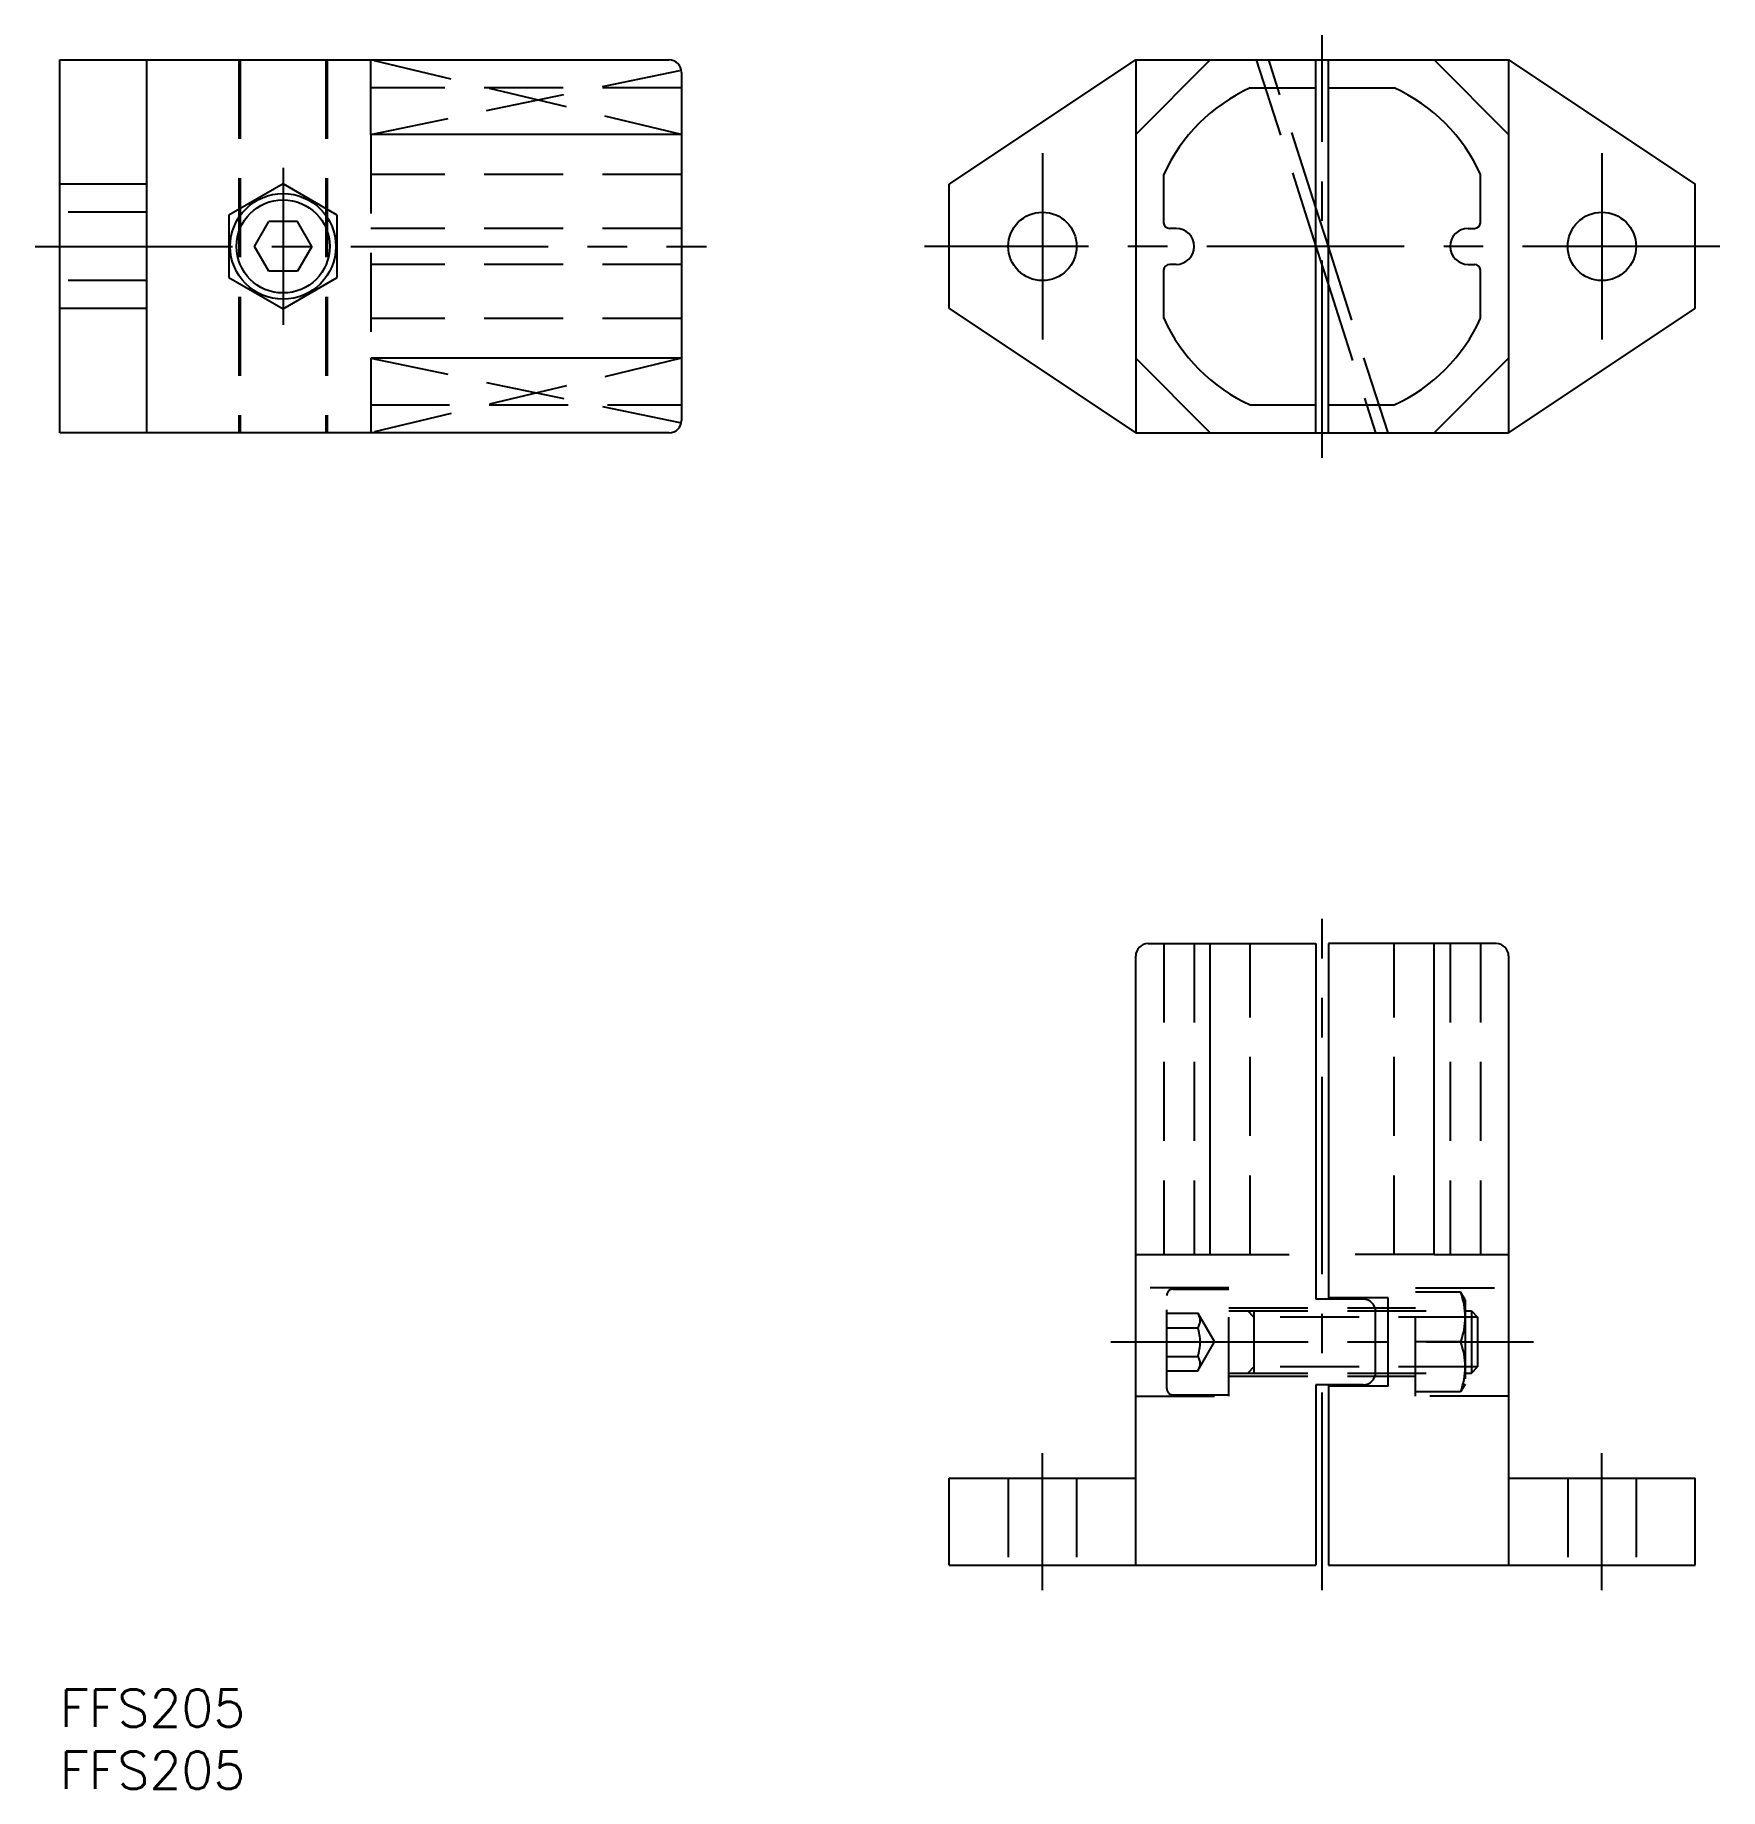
# Model space of a CAD drawing. Extents: x -2 to 134, y -8 to 133.
import ezdxf

# ---------------------------------------------------------------- set-up
doc = ezdxf.new("R2010")
doc.units = 0
doc.header["$LTSCALE"] = 0.5
doc.linetypes.add('CENTER', pattern=[50.8, 31.75, -6.35, 6.35, -6.35])
doc.linetypes.add('DASHED', pattern=[19.05, 12.7, -6.35])
doc.layers.get('0').update_dxf_attribs({"linetype": 'CONTINUOUS'})
for name, color, linetype in [('MSM_CENTER', 1, 'CENTER'), ('MSM_CONTINUOUS', 7, 'CONTINUOUS'), ('MSM_DASHED', 4, 'DASHED'), ('MSM_PART_NUMBER', 7, 'CONTINUOUS')]:
    doc.layers.add(name, color=color, linetype=linetype)
doc.styles.get("Standard").update_dxf_attribs({"font": 'txt.shx', "height": 3, "bigfont": 'bigfont.shx'})

# ---------------------------------------------------------------- blocks, each defined once
blk = doc.blocks.new('*U29')
at = {"layer": 'MSM_PART_NUMBER'}
blk.add_text('FFS205', height=3, dxfattribs=at).set_placement((0, -3))
blk = doc.blocks.new('*U30')
at = {"layer": 'MSM_PART_NUMBER'}
blk.add_text('FFS205', height=3, dxfattribs=at).set_placement((0, -8))

msp = doc.modelspace()

# ---------------------------------------------------------------- linework, layer by layer
at = {"color": 7, "linetype": 'CONTINUOUS'}
for p, q in [((0, 131.08), (49, 131.08)), ((0, 101.08), (0, 131.08)), ((7, 101.08), (7, 131.08)), ((25, 125.08), (25, 131.08)), ((50, 130.08), (50, 102.08)), ((71.54, 121.08), (86.54, 131.08)), ((86.54, 125.08), (92.54, 131.08)), ((86.54, 131.08), (86.54, 101.08)), ((86.54, 131.08), (116.54, 131.08)), ((101.04, 101.08), (101.04, 131.08)), ((102.04, 101.08), (102.04, 131.08)), ((110.54, 131.08), (116.54, 125.08)), ((116.54, 131.08), (116.54, 101.08)), ((116.54, 131.08), (131.54, 121.08)), ((95.75, 128.83), (101.04, 128.83)), ((102.04, 128.83), (107.32, 128.83)), ((50, 125.08), (25, 125.08)), ((88.79, 117.98), (88.79, 121.86)), ((114.29, 117.98), (114.29, 121.86)), ((7, 121.08), (0, 121.08)), ((17.95, 121.1), (13.6, 118.59)), ((22.3, 118.59), (17.95, 121.1)), ((71.54, 111.08), (71.54, 121.08)), ((131.54, 111.08), (131.54, 121.08)), ((13.6, 118.59), (13.6, 113.57)), ((22.3, 113.57), (22.3, 118.59)), ((15.64, 116.08), (16.8, 118.08)), ((19.1, 118.08), (16.8, 118.08)), ((20.26, 116.08), (19.1, 118.08)), ((89.79, 117.53), (89.28, 117.53)), ((113.29, 117.53), (113.79, 117.53)), ((16.8, 114.08), (15.64, 116.08)), ((20.26, 116.08), (19.1, 114.08)), ((89.79, 114.63), (89.28, 114.63)), ((113.29, 114.63), (113.79, 114.63)), ((13.6, 113.57), (17.95, 111.05)), ((19.1, 114.08), (16.8, 114.08)), ((17.95, 111.05), (22.3, 113.57)), ((88.79, 110.29), (88.79, 114.17)), ((114.29, 110.29), (114.29, 114.17)), ((7, 111.08), (0, 111.08)), ((71.54, 111.08), (86.54, 101.08)), ((116.54, 101.08), (131.54, 111.08)), ((50, 107.08), (25, 107.08)), ((25, 107.08), (25, 101.08)), ((92.54, 101.08), (86.54, 107.08)), ((116.54, 107.08), (110.54, 101.08)), ((95.75, 103.33), (101.04, 103.33)), ((102.04, 103.33), (107.32, 103.33)), ((49, 101.08), (0, 101.08)), ((86.54, 101.08), (116.54, 101.08)), ((87.54, 60), (101.04, 60)), ((92.54, 35), (92.54, 60)), ((101.04, 60), (101.04, 31.4)), ((102.04, 60), (102.04, 31.4)), ((115.54, 60), (102.04, 60)), ((110.54, 35), (110.54, 60)), ((86.54, 10), (86.54, 59)), ((116.54, 59), (116.54, 10)), ((86.54, 35), (92.54, 35)), ((110.54, 35), (116.54, 35)), ((101.04, 24.5), (101.04, 10)), ((102.04, 24.5), (102.04, 10)), ((71.54, 10), (71.54, 17)), ((71.54, 17), (86.54, 17)), ((116.54, 17), (131.54, 17)), ((131.54, 10), (131.54, 17)), ((71.54, 10), (101.04, 10)), ((102.04, 10), (131.54, 10))]:
    msp.add_line(p, q, dxfattribs=at)
msp.add_line((102.04, 116.08), (101.04, 119.2))
for centre, radius in [((17.95, 116.08), 4.25), ((17.95, 116.08), 3.75), ((79.04, 116.08), 2.75), ((124.04, 116.08), 2.75)]:
    msp.add_circle(centre, radius, dxfattribs=at)
for centre, radius, start, end in [((49, 130.08), 1, 0, 90), ((101.54, 116.08), 14, 114.3958, 155.6042), ((101.54, 116.08), 14, 24.3958, 65.6042), ((89.28, 118.03), 0.5, 185.465, 270), ((89.79, 116.08), 1.45, 270, 90), ((113.29, 116.08), 1.45, 90, 270), ((113.79, 118.03), 0.5, 270, 354.535), ((89.28, 114.13), 0.5, 90, 174.535), ((113.79, 114.13), 0.5, 5.465, 90), ((101.54, 116.08), 14, 204.3958, 245.6042), ((101.54, 116.08), 14, 294.3958, 335.6042), ((49, 102.08), 1, 270, 0), ((87.54, 59), 1, 90, 180), ((115.54, 59), 1, 360, 90)]:
    msp.add_arc(centre, radius, start, end, dxfattribs=at)
at = {"layer": 'MSM_CENTER'}
for p, q in [((101.54, 99.08), (101.54, 133.08)), ((79.04, 123.58), (79.04, 108.58)), ((124.04, 123.58), (124.04, 108.58)), ((17.95, 122.4), (17.95, 109.76)), ((-2, 116.08), (52, 116.08)), ((133.54, 116.08), (69.54, 116.08)), ((101.54, 8), (101.54, 62)), ((84.54, 27.95), (118.54, 27.95)), ((79.04, 8), (79.04, 19)), ((124.04, 8), (124.04, 19))]:
    msp.add_line(p, q, dxfattribs=at)
at = {"layer": 'MSM_CONTINUOUS'}
for p, q in [((101.04, 116.08), (102.04, 112.95)), ((104.84, 31.4), (101.04, 31.4)), ((106.84, 31.5), (102.04, 31.5)), ((106.84, 24.4), (106.84, 31.5)), ((105.84, 25.5), (105.84, 30.4)), ((104.84, 24.5), (101.04, 24.5)), ((106.84, 24.4), (102.04, 24.4))]:
    msp.add_line(p, q, dxfattribs=at)
for centre, start, end in [((104.84, 30.4), 360, 90), ((104.84, 25.5), 270, 0)]:
    msp.add_arc(centre, 1, start, end, dxfattribs=at)
at = {"layer": 'MSM_DASHED'}
for p, q in [((14.4, 131.08), (14.4, 101.08)), ((14.5, 131.08), (14.5, 101.08)), ((21.4, 131.08), (21.4, 101.08)), ((21.5, 131.08), (21.5, 101.08)), ((50, 125.08), (25, 131.08)), ((25, 125.08), (49.98, 130.26)), ((96.24, 131.08), (101.04, 116.08)), ((101.04, 119.2), (97.24, 131.08)), ((50, 128.83), (25, 128.83)), ((25, 125.08), (25, 107.08)), ((50, 121.86), (25, 121.86)), ((7, 118.83), (0, 118.83)), ((50, 117.53), (25, 117.53)), ((106.84, 101.08), (102.04, 116.08)), ((50, 114.63), (25, 114.63)), ((7, 113.33), (0, 113.33)), ((102.04, 112.95), (105.84, 101.08)), ((50, 110.29), (25, 110.29)), ((25, 107.08), (49.98, 101.89)), ((50, 107.08), (25, 101.08)), ((25, 103.33), (50, 103.33)), ((88.79, 60), (88.79, 35)), ((91.24, 60), (91.24, 35)), ((95.75, 35), (95.75, 60)), ((107.32, 35), (107.32, 60)), ((111.84, 60), (111.84, 35)), ((114.29, 60), (114.29, 35)), ((92.54, 35), (101.04, 35)), ((110.54, 35), (102.04, 35)), ((94.04, 32.3), (86.54, 32.3)), ((89.04, 24.2), (89.04, 31.7)), ((89.54, 32.2), (94.04, 32.2)), ((94.04, 23.6), (94.04, 32.3)), ((109.04, 23.6), (109.04, 32.3)), ((109.04, 32.3), (116.54, 32.3)), ((112.68, 31.95), (109.04, 31.95)), ((113.04, 31.33), (112.68, 31.95)), ((113.04, 31.33), (113.04, 24.57)), ((89.04, 30.26), (91.54, 30.26)), ((91.54, 30.26), (92.87, 27.95)), ((94.04, 30.7), (109.04, 30.7)), ((94.04, 30.45), (113.55, 30.45)), ((96.04, 29.96), (95.55, 30.45)), ((96.04, 30.45), (96.04, 25.45)), ((114.04, 29.96), (96.04, 29.96)), ((113.55, 30.45), (114.04, 29.96)), ((113.55, 30.45), (113.55, 25.45)), ((114.04, 29.96), (114.04, 25.94)), ((89.04, 29.1), (91.54, 29.1)), ((91.54, 25.64), (92.87, 27.95)), ((112.68, 27.95), (109.04, 27.95)), ((89.04, 26.79), (91.54, 26.79)), ((89.04, 25.64), (91.54, 25.64)), ((94.04, 25.45), (113.55, 25.45)), ((96.04, 25.94), (95.55, 25.45)), ((114.04, 25.94), (96.04, 25.94)), ((113.55, 25.45), (114.04, 25.94)), ((94.04, 25.2), (109.04, 25.2)), ((113.04, 24.57), (112.68, 23.95)), ((86.54, 23.6), (94.04, 23.6)), ((89.54, 23.7), (94.04, 23.7)), ((112.68, 23.95), (109.04, 23.95)), ((116.54, 23.6), (109.04, 23.6)), ((76.29, 17), (76.29, 10)), ((81.79, 17), (81.79, 10)), ((121.29, 17), (121.29, 10)), ((126.79, 17), (126.79, 10))]:
    msp.add_line(p, q, dxfattribs=at)
for centre, radius, start, end in [((89.54, 31.7), 0.5, 90, 180), ((107.26, 29.95), 5.78, 339.7438, 20.2562), ((90.79, 29.68), 0.941, 322.1211, 37.8789), ((88.27, 27.95), 3.46, 340.5288, 19.4712), ((107.26, 25.95), 5.78, 339.7438, 20.2562), ((90.79, 26.22), 0.941, 322.1211, 37.8789), ((89.54, 24.2), 0.5, 180, 270)]:
    msp.add_arc(centre, radius, start, end, dxfattribs=at)

# ---------------------------------------------------------------- block references
for name in ['*U29', '*U30']:
    msp.add_blockref(name, (0, 0))

doc.saveas('drawing.dxf')
